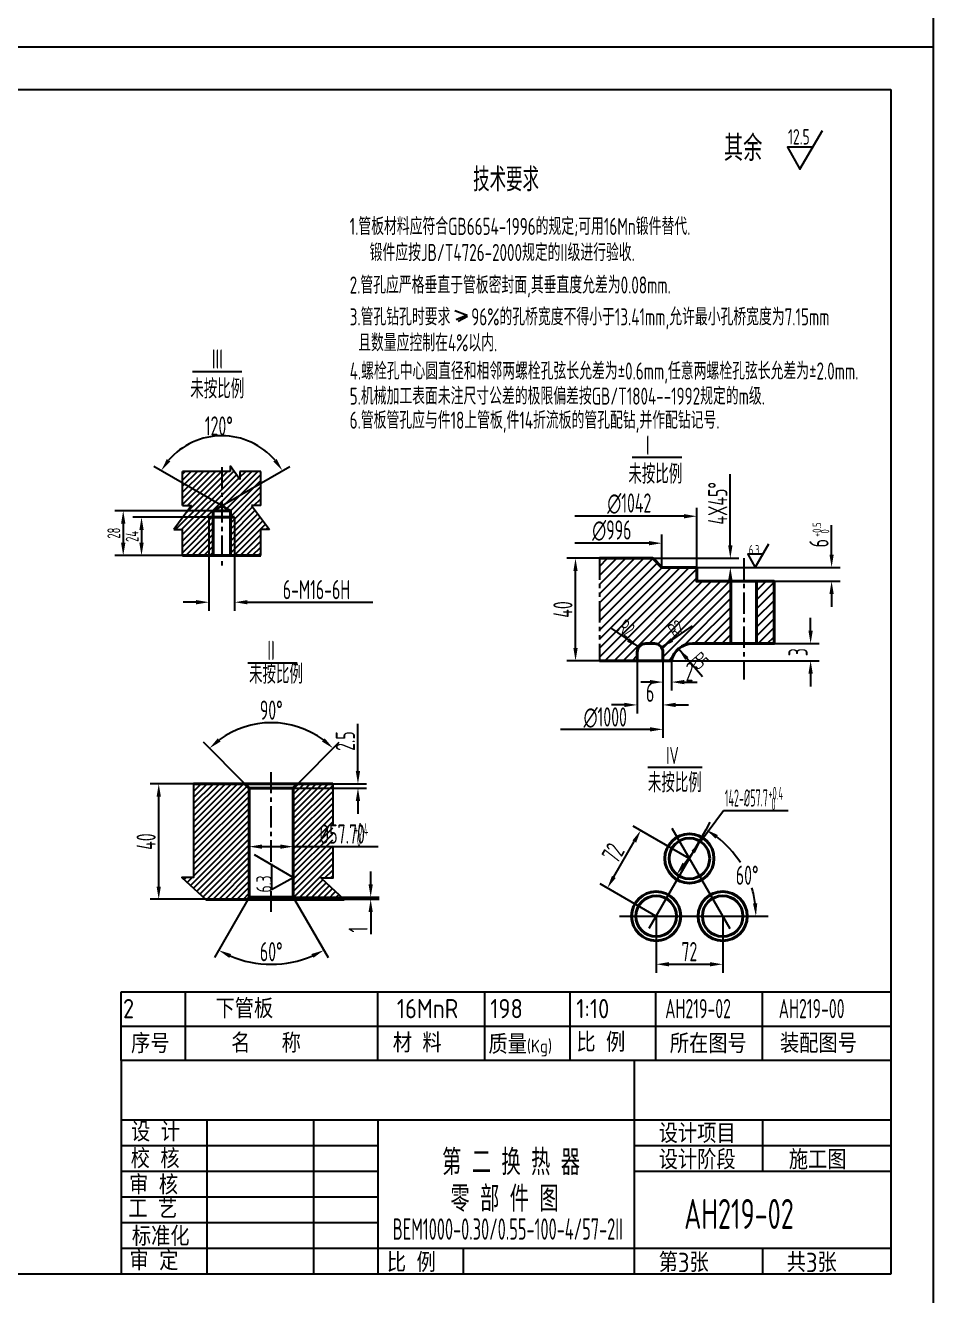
# Model space of a CAD drawing. Extents: x -857 to 594, y 0 to 1194.
# Drawn here: x -228.4 to -16, y 604.9 to 901.9 of the extents above; entities that cross this region are included whole.
import ezdxf

# ---------------------------------------------------------------- set-up
doc = ezdxf.new("R2010")
doc.units = 0
doc.header["$LTSCALE"] = 2
doc.header["$MEASUREMENT"] = 0
doc.linetypes.add('CENTERX2', pattern=[4, 2.5, -0.5, 0.5, -0.5])
doc.linetypes.add('PHANTOMX2', pattern=[5, 2.5, -0.5, 0.5, -0.5, 0.5, -0.5])
doc.layers.get('0').update_dxf_attribs({"linetype": 'CONTINUOUS'})
doc.layers.get('DEFPOINTS').update_dxf_attribs({"linetype": 'CONTINUOUS'})
for name, color, linetype in [('16CEN', 6, 'CENTERX2'), ('16CON2', 3, 'CONTINUOUS'), ('16DIM', 3, 'CONTINUOUS'), ('16TXT', 3, 'CONTINUOUS'), ('PHANTOMX2', 3, 'PHANTOMX2')]:
    doc.layers.add(name, color=color, linetype=linetype)
doc.layers.add('16CON', color=7, linetype='CONTINUOUS', lineweight=40)
doc.styles.add('HZ', font='ascii.shx', dxfattribs={"width": 0.7, "bigfont": 'hztxt2.shx'})
doc.styles.add('HZ1', font='ascii.shx', dxfattribs={"width": 0.75, "bigfont": 'hztxt2.shx'})
doc.styles.get("Standard").update_dxf_attribs({"font": 'ascii.shx', "width": 0.75})
doc.dimstyles.get("Standard").update_dxf_attribs({"dimtxt": 4.5, "dimasz": 3, "dimexe": 2, "dimexo": 0.0625, "dimgap": 0.7, "dimtad": 1, "dimdec": 4, "dimzin": 0, "dimdsep": 46, "dimtxsty": 'HZ', "dimcen": 0.09, "dimadec": 0, "dimazin": 0, "dimtfac": 1, "dimtdec": 4, "dimtofl": 0, "dimtmove": 0, "dimatfit": 3, "dimfxl": 0, "dimtolj": 1, "dimtzin": 0, "dimarcsym": 0})

# ---------------------------------------------------------------- blocks, each defined once
blk = doc.blocks.new('*D105')
at = {"layer": '16DIM', "color": 0, "lineweight": -2}
for p, q in [((-176.06, 719.9), (-176.06, 707.88)), ((-165.76, 720.98), (-165.76, 707.88)), ((-173.06, 709.88), (-168.76, 709.88)), ((-165.76, 709.88), (-145.91, 709.88))]:
    blk.add_line(p, q, dxfattribs=at)
at = {"layer": '16DIM', "color": 0}
for points in [[(-173.06, 710.38), (-173.06, 709.38), (-176.06, 709.88)], [(-168.76, 710.38), (-168.76, 709.38), (-165.76, 709.88)]]:
    blk.add_solid(points, dxfattribs=at)
at = {"layer": 'DEFPOINTS', "color": 0}
for p in [(-176.06, 719.97), (-165.76, 721.04), (-165.76, 709.88)]:
    blk.add_point(p, dxfattribs=at)
at = {"layer": '16DIM', "color": 0, "insert": (-154.34, 712.83), "char_height": 4.5, "attachment_point": 5, "style": 'HZ'}
blk.add_mtext('\\A1;%%C57.70', dxfattribs=at)
blk = doc.blocks.new('*D104')
at = {"layer": '16DIM', "color": 0, "lineweight": -2}
for p, q in [((-150.64, 727.56), (-150.64, 738.56)), ((-165.78, 723.56), (-148.64, 723.56)), ((-161.9, 724.56), (-148.64, 724.56)), ((-150.64, 720.56), (-150.64, 717.56))]:
    blk.add_line(p, q, dxfattribs=at)
at = {"layer": '16DIM', "color": 0}
for points in [[(-151.14, 727.56), (-150.14, 727.56), (-150.64, 724.56)], [(-151.14, 720.56), (-150.14, 720.56), (-150.64, 723.56)]]:
    blk.add_solid(points, dxfattribs=at)
at = {"layer": 'DEFPOINTS', "color": 0}
for p in [(-165.84, 723.56), (-161.97, 724.56), (-150.64, 724.56)]:
    blk.add_point(p, dxfattribs=at)
at = {"layer": '16DIM', "color": 0, "insert": (-153.59, 734.56), "char_height": 4.5, "attachment_point": 5, "rotation": 90, "style": 'HZ'}
blk.add_mtext('\\A1;2.5', dxfattribs=at)
blk = doc.blocks.new('*D103')
at = {"layer": '16DIM', "color": 0, "lineweight": -2}
for p, q in [((-147.66, 701.06), (-147.66, 704.06)), ((-165.7, 698.06), (-145.66, 698.06)), ((-157.42, 697.56), (-145.66, 697.56)), ((-147.66, 694.56), (-147.66, 689.41))]:
    blk.add_line(p, q, dxfattribs=at)
at = {"layer": '16DIM', "color": 0}
for points in [[(-148.16, 701.06), (-147.16, 701.06), (-147.66, 698.06)], [(-148.16, 694.56), (-147.16, 694.56), (-147.66, 697.56)]]:
    blk.add_solid(points, dxfattribs=at)
at = {"layer": 'DEFPOINTS', "color": 0}
for p in [(-165.76, 698.06), (-157.48, 697.56), (-147.66, 697.56)]:
    blk.add_point(p, dxfattribs=at)
at = {"layer": '16DIM', "color": 0, "insert": (-150.61, 690.48), "char_height": 4.5, "attachment_point": 5, "rotation": 90, "style": 'HZ'}
blk.add_mtext('\\A1;1', dxfattribs=at)
blk = doc.blocks.new('*D102')
at = {"layer": '16DIM', "color": 0, "lineweight": -2}
for p, q in [((-177.11, 724.6), (-186.79, 734.28)), ((-164.72, 724.6), (-155.04, 734.28))]:
    blk.add_line(p, q, dxfattribs=at)
blk.add_arc((-170.91, 718.41), 20.45, 53.4137, 126.5863, dxfattribs=at)
at = {"layer": '16DIM', "color": 0}
for points in [[(-182.77, 734.45), (-183.43, 735.2), (-185.37, 732.87)], [(-158.4, 735.2), (-159.05, 734.45), (-156.45, 732.87)]]:
    blk.add_solid(points, dxfattribs=at)
at = {"layer": 'DEFPOINTS', "color": 0}
for p in [(-165.62, 738.16), (-177.06, 724.56), (-176.06, 723.56), (-165.76, 723.56), (-164.76, 724.56)]:
    blk.add_point(p, dxfattribs=at)
at = {"layer": '16DIM', "color": 0, "insert": (-170.91, 741.8), "char_height": 4.5, "attachment_point": 5, "style": 'HZ'}
blk.add_mtext('\\A1;90%%D', dxfattribs=at)
blk = doc.blocks.new('*D101')
at = {"layer": '16DIM', "color": 0, "lineweight": -2}
for p, q in [((-176.38, 697.5), (-184.22, 683.93)), ((-165.44, 697.5), (-157.61, 683.93))]:
    blk.add_line(p, q, dxfattribs=at)
blk.add_arc((-170.91, 706.98), 24.61, 246.9891, 293.0109, dxfattribs=at)
at = {"layer": '16DIM', "color": 0}
for points in [[(-180.76, 683.88), (-180.31, 684.77), (-183.22, 685.66)], [(-161.52, 684.77), (-161.07, 683.88), (-158.61, 685.66)]]:
    blk.add_solid(points, dxfattribs=at)
at = {"layer": 'DEFPOINTS', "color": 0}
for p in [(-176.06, 698.06), (-165.76, 698.06), (-176.35, 697.56), (-165.48, 697.56), (-175.19, 682.74)]:
    blk.add_point(p, dxfattribs=at)
at = {"layer": '16DIM', "color": 0, "insert": (-170.91, 685.32), "char_height": 4.5, "attachment_point": 5, "style": 'HZ'}
blk.add_mtext('\\A1;60%%D', dxfattribs=at)
blk = doc.blocks.new('*D107')
at = {"layer": '16CON2', "color": 0, "lineweight": -2}
blk.add_line((-69.23, 713.84), (-68.22, 715.58), dxfattribs=at)
for start, end in [(32.4557, 52.6346), (7.3654, 16.4995)]:
    blk.add_arc((-80.9, 693.62), 23.35, start, end, dxfattribs=at)
at = {"layer": '16CON2', "color": 0}
for points in [[(-67, 711.77), (-66.45, 712.6), (-69.22, 713.85)], [(-57.24, 696.65), (-58.24, 696.58), (-57.55, 693.62)]]:
    blk.add_solid(points, dxfattribs=at)
at = {"layer": 'DEFPOINTS', "color": 0}
for p in [(-69.26, 713.78), (-63.01, 708.63), (-89.43, 693.62), (-54.69, 693.62), (-82.57, 690.73)]:
    blk.add_point(p, dxfattribs=at)
at = {"layer": '16CON2', "color": 0, "insert": (-59.6, 703.2), "char_height": 4.5, "attachment_point": 5, "style": 'HZ'}
blk.add_mtext('\\A1;60%%D', dxfattribs=at)
blk = doc.blocks.new('*D106')
at = {"layer": '16CON2', "color": 0, "lineweight": -2}
for p, q in [((-73.17, 707.13), (-86.24, 714.68)), ((-90.79, 702.8), (-86, 711.08)), ((-80.95, 693.65), (-94.02, 701.2))]:
    blk.add_line(p, q, dxfattribs=at)
at = {"layer": '16CON2', "color": 0}
for points in [[(-86.44, 711.33), (-85.57, 710.83), (-84.5, 713.68)], [(-91.22, 703.05), (-90.35, 702.55), (-92.29, 700.2)]]:
    blk.add_solid(points, dxfattribs=at)
at = {"layer": 'DEFPOINTS', "color": 0}
for p in [(-84.5, 713.68), (-73.12, 707.1), (-80.9, 693.62)]:
    blk.add_point(p, dxfattribs=at)
at = {"layer": '16CON2', "color": 0, "insert": (-90.95, 708.41), "char_height": 4.5, "attachment_point": 5, "rotation": 60, "style": 'HZ'}
blk.add_mtext('\\A1;72', dxfattribs=at)
blk = doc.blocks.new('*D108')
at = {"layer": '16CON2', "color": 0, "lineweight": -2}
for p, q in [((-80.9, 693.56), (-80.9, 680.38)), ((-65.33, 693.56), (-65.33, 680.38)), ((-77.9, 682.38), (-68.33, 682.38))]:
    blk.add_line(p, q, dxfattribs=at)
at = {"layer": '16CON2', "color": 0}
for points in [[(-77.9, 682.88), (-77.9, 681.88), (-80.9, 682.38)], [(-68.33, 682.88), (-68.33, 681.88), (-65.33, 682.38)]]:
    blk.add_solid(points, dxfattribs=at)
at = {"layer": 'DEFPOINTS', "color": 0}
for p in [(-80.9, 693.62), (-65.33, 693.62), (-65.33, 682.38)]:
    blk.add_point(p, dxfattribs=at)
at = {"layer": '16CON2', "color": 0, "insert": (-73.12, 685.33), "char_height": 4.5, "attachment_point": 5, "style": 'HZ'}
blk.add_mtext('\\A1;72', dxfattribs=at)
blk = doc.blocks.new('*D99')
at = {"layer": '16CON2', "color": 0, "lineweight": -2}
for p, q in [((-85.3, 753.29), (-85.3, 741.02)), ((-79.3, 753.29), (-79.3, 741.02)), ((-88.3, 743.02), (-91.3, 743.02)), ((-76.3, 743.02), (-73.3, 743.02))]:
    blk.add_line(p, q, dxfattribs=at)
at = {"layer": '16CON2', "color": 0}
for points in [[(-88.3, 743.52), (-88.3, 742.52), (-85.3, 743.02)], [(-76.3, 743.52), (-76.3, 742.52), (-79.3, 743.02)]]:
    blk.add_solid(points, dxfattribs=at)
at = {"layer": 'DEFPOINTS', "color": 0}
for p in [(-85.3, 753.35), (-79.3, 753.35), (-85.3, 743.02)]:
    blk.add_point(p, dxfattribs=at)
at = {"layer": '16CON2', "color": 0, "insert": (-82.3, 745.97), "char_height": 4.5, "attachment_point": 5, "style": 'HZ'}
blk.add_mtext('\\A1;6', dxfattribs=at)
blk = doc.blocks.new('*D100')
at = {"layer": '16CON2', "color": 0, "lineweight": -2}
for p, q in [((-44.76, 760.35), (-44.76, 763.35)), ((-67.35, 757.35), (-42.76, 757.35)), ((-77.23, 753.35), (-42.76, 753.35)), ((-44.76, 750.35), (-44.76, 747.35))]:
    blk.add_line(p, q, dxfattribs=at)
at = {"layer": '16CON2', "color": 0}
for points in [[(-45.26, 760.35), (-44.26, 760.35), (-44.76, 757.35)], [(-45.26, 750.35), (-44.26, 750.35), (-44.76, 753.35)]]:
    blk.add_solid(points, dxfattribs=at)
at = {"layer": 'DEFPOINTS', "color": 0}
for p in [(-67.41, 757.35), (-44.76, 757.35), (-77.3, 753.35)]:
    blk.add_point(p, dxfattribs=at)
at = {"layer": '16CON2', "color": 0, "insert": (-47.71, 755.35), "char_height": 4.5, "attachment_point": 5, "rotation": 90, "style": 'HZ'}
blk.add_mtext('\\A1;3', dxfattribs=at)
blk = doc.blocks.new('*D97')
at = {"layer": '16DIM', "color": 0, "lineweight": -2}
for p, q in [((-185.54, 786.93), (-203.26, 786.93)), ((-201.26, 783.93), (-201.26, 780.93)), ((-191.18, 777.93), (-203.26, 777.93))]:
    blk.add_line(p, q, dxfattribs=at)
at = {"layer": '16DIM', "color": 0}
for points in [[(-201.76, 783.93), (-200.76, 783.93), (-201.26, 786.93)], [(-201.76, 780.93), (-200.76, 780.93), (-201.26, 777.93)]]:
    blk.add_solid(points, dxfattribs=at)
at = {"layer": 'DEFPOINTS', "color": 0}
for p in [(-185.48, 786.93), (-201.26, 777.93), (-191.11, 777.93)]:
    blk.add_point(p, dxfattribs=at)
at = {"layer": '16DIM', "color": 0, "insert": (-203.46, 782.43), "char_height": 3, "attachment_point": 5, "rotation": 90, "style": 'HZ'}
blk.add_mtext('\\A1;24', dxfattribs=at)
blk = doc.blocks.new('*D96')
at = {"layer": '16DIM', "color": 0, "lineweight": -2}
for p, q in [((-184.54, 788.43), (-207.54, 788.43)), ((-205.54, 785.43), (-205.54, 780.93)), ((-199.69, 777.93), (-207.54, 777.93))]:
    blk.add_line(p, q, dxfattribs=at)
at = {"layer": '16DIM', "color": 0}
for points in [[(-206.04, 785.43), (-205.04, 785.43), (-205.54, 788.43)], [(-206.04, 780.93), (-205.04, 780.93), (-205.54, 777.93)]]:
    blk.add_solid(points, dxfattribs=at)
at = {"layer": 'DEFPOINTS', "color": 0}
for p in [(-184.48, 788.43), (-205.54, 777.93), (-199.63, 777.93)]:
    blk.add_point(p, dxfattribs=at)
at = {"layer": '16DIM', "color": 0, "insert": (-207.74, 783.18), "char_height": 3, "attachment_point": 5, "rotation": 90, "style": 'HZ'}
blk.add_mtext('\\A1;28', dxfattribs=at)
blk = doc.blocks.new('*D98')
at = {"layer": '16CON2', "color": 0, "lineweight": -2}
for p, q in [((-185.48, 777.87), (-185.48, 765.03)), ((-179.48, 777.87), (-179.48, 765.03)), ((-188.48, 767.03), (-191.48, 767.03)), ((-176.48, 767.03), (-147.18, 767.03))]:
    blk.add_line(p, q, dxfattribs=at)
at = {"layer": '16CON2', "color": 0}
for points in [[(-188.48, 767.53), (-188.48, 766.53), (-185.48, 767.03)], [(-176.48, 767.53), (-176.48, 766.53), (-179.48, 767.03)]]:
    blk.add_solid(points, dxfattribs=at)
at = {"layer": 'DEFPOINTS', "color": 0}
for p in [(-185.48, 777.93), (-179.48, 777.93), (-179.48, 767.03)]:
    blk.add_point(p, dxfattribs=at)
at = {"layer": '16CON2', "color": 0, "insert": (-160.33, 769.98), "char_height": 4.5, "attachment_point": 5, "style": 'HZ'}
blk.add_mtext('\\A1;6-M16-6H', dxfattribs=at)
blk = doc.blocks.new('*D183')
at = {"layer": '16CON2', "color": 0, "lineweight": -2}
for p, q in [((-184.52, 724.56), (-199.23, 724.56)), ((-197.23, 700.56), (-197.23, 721.56)), ((-186.06, 697.56), (-199.23, 697.56))]:
    blk.add_line(p, q, dxfattribs=at)
at = {"layer": '16CON2', "color": 0}
for points in [[(-197.73, 721.56), (-196.73, 721.56), (-197.23, 724.56)], [(-197.73, 700.56), (-196.73, 700.56), (-197.23, 697.56)]]:
    blk.add_solid(points, dxfattribs=at)
at = {"layer": 'DEFPOINTS', "color": 0}
for p in [(-197.23, 724.56), (-184.46, 724.56), (-186, 697.56)]:
    blk.add_point(p, dxfattribs=at)
at = {"layer": '16CON2', "color": 0, "insert": (-200.18, 711.06), "char_height": 4.5, "attachment_point": 5, "rotation": 90, "style": 'HZ'}
blk.add_mtext('\\A1;40', dxfattribs=at)
blk = doc.blocks.new('*D184')
at = {"layer": '16CON2', "color": 0, "lineweight": -2}
for p, q in [((-94.22, 777.3), (-101.75, 777.3)), ((-99.75, 756.35), (-99.75, 774.3)), ((-94.22, 753.35), (-101.75, 753.35))]:
    blk.add_line(p, q, dxfattribs=at)
at = {"layer": '16CON2', "color": 0}
for points in [[(-100.25, 774.3), (-99.25, 774.3), (-99.75, 777.3)], [(-100.25, 756.35), (-99.25, 756.35), (-99.75, 753.35)]]:
    blk.add_solid(points, dxfattribs=at)
at = {"layer": 'DEFPOINTS', "color": 0}
for p in [(-99.75, 777.3), (-94.16, 777.3), (-94.16, 753.35)]:
    blk.add_point(p, dxfattribs=at)
at = {"layer": '16CON2', "color": 0, "insert": (-102.7, 765.33), "char_height": 4.5, "attachment_point": 5, "rotation": 90, "style": 'HZ'}
blk.add_mtext('\\A1;40', dxfattribs=at)
blk = doc.blocks.new('*D242')
at = {"layer": '16CON2', "color": 0, "lineweight": -2}
for p, q in [((-63.54, 780.3), (-63.54, 797)), ((-81.63, 777.3), (-61.54, 777.3)), ((-79.45, 775.18), (-61.54, 775.18)), ((-63.54, 772.18), (-63.54, 769.18))]:
    blk.add_line(p, q, dxfattribs=at)
at = {"layer": '16CON2', "color": 0}
for points in [[(-64.04, 780.3), (-63.04, 780.3), (-63.54, 777.3)], [(-64.04, 772.18), (-63.04, 772.18), (-63.54, 775.18)]]:
    blk.add_solid(points, dxfattribs=at)
at = {"layer": 'DEFPOINTS', "color": 0}
for p in [(-81.7, 777.3), (-79.51, 775.18), (-63.54, 777.3)]:
    blk.add_point(p, dxfattribs=at)
at = {"layer": '16CON2', "color": 0, "insert": (-66.49, 790.15), "char_height": 4.5, "attachment_point": 5, "rotation": 90, "style": 'HZ'}
blk.add_mtext('\\A1;4X45%%D', dxfattribs=at)

msp = doc.modelspace()

# ---------------------------------------------------------------- hatches: boundary and pattern name
at = {"layer": '16CON2'}
h = msp.add_hatch(dxfattribs=at)
h.set_pattern_fill('ANSI31', color=256, scale=8, style=0)
h.set_pattern_definition([(45, (-114.8896, -260.4318), (-0.7071068, 0.7071068), [])])
h.paths.add_polyline_path([(-191.67947, 797.63281), (-191.67947, 789.62863), (-189.54866, 789.62863), (-193.71726, 784.00571), (-191.67947, 784.00571), (-191.67947, 777.92933), (-185.48017, 777.92933), (-185.48017, 786.92933), (-184.48017, 786.92933), (-184.48017, 788.42933), (-182.48017, 789.58403), (-182.48017, 797.63281)])
h.paths.add_polyline_path([(-179.48017, 777.92933), (-173.37149, 777.92933), (-173.37149, 784.00571), (-171.3337, 784.00571), (-175.50229, 789.62863), (-173.37149, 789.62863), (-173.37149, 797.63281), (-178.27672, 797.63281), (-178.27672, 795.75379), (-180.55962, 798.90882), (-180.55962, 797.63281), (-182.48017, 797.63281), (-182.48017, 789.58403), (-180.48017, 788.42933), (-180.48017, 786.92933), (-179.48017, 786.92933)])
h.paths.add_polyline_path([(-180.48017, 777.92933), (-179.48017, 777.92933), (-179.48017, 786.92933), (-180.48017, 786.92933)], flags=17)
h.paths.add_polyline_path([(-185.48017, 777.92933), (-184.48017, 777.92933), (-184.48017, 786.92933), (-185.48017, 786.92933)], flags=16)
h = msp.add_hatch(dxfattribs=at)
h.set_pattern_fill('ANSI31', color=256, scale=12, style=0)
h.set_pattern_definition([(45, (0, -25.6541), (-1.0606602, 1.0606602), [])])
h.paths.add_polyline_path([(-94.15889, 753.3502), (-85.29691, 753.3502), (-85.29691, 755.3502, -0.414213562), (-83.29691, 757.3502), (-81.29691, 757.3502, -0.414213562), (-79.29691, 755.3502), (-79.29691, 753.3502), (-77.29691, 753.3502, -0.356393959), (-72.39793, 757.3502), (-65.50294, 757.3502), (-63.40683, 757.3502), (-63.40683, 771.93661), (-71.38268, 771.93661), (-71.38268, 775.18009), (-79.57592, 775.18009), (-81.69724, 777.30141), (-94.15889, 777.30141)])
h.paths.add_polyline_path([(-57.40683, 757.3502), (-53.29571, 757.3502), (-53.29571, 771.93661), (-57.40683, 771.93661)])
h.paths.add_polyline_path([(-80.10632, 761.29455), (-75.31207, 764.61765), (-72.32129, 760.30282), (-77.11553, 756.97973)], flags=24)
h.paths.add_polyline_path([(-88.78204, 764.71751), (-83.9878, 761.39441), (-86.97858, 757.07959), (-91.77283, 760.40269)], flags=24)
h = msp.add_hatch(dxfattribs=at)
h.set_pattern_fill('ANSI31', color=256, scale=8, style=0)
h.set_pattern_definition([(45, (-74.6812, -107.5341), (-0.7071068, 0.7071068), [])])
h.paths.add_polyline_path([(-176.0638, 723.55636), (-177.0638, 724.55636), (-189.07157, 724.55636), (-189.07157, 702.63863), (-191.79524, 702.63863), (-186.25526, 697.55636), (-176.35247, 697.55636), (-176.0638, 698.05636)])
h.paths.add_polyline_path([(-156.53889, 724.55636), (-164.7638, 724.55636), (-165.7638, 723.55636), (-165.7638, 698.05636), (-165.47512, 697.55636), (-153.88765, 697.55636), (-159.26256, 702.48719), (-156.53889, 702.48719)])
h.paths.add_polyline_path([(-163.1888, 716.20974), (-150.0088, 716.20974), (-150.0088, 709.45974), (-163.1888, 709.45974)], flags=9)

# ---------------------------------------------------------------- linework, layer by layer
for p, q in [((-411.49588, 886.90469), (-25.99588, 886.90469)), ((-25.99588, 886.90469), (-25.99588, 609.90469)), ((-25.99588, 609.90469), (-411.49588, 609.90469))]:
    msp.add_line(p, q)
at = {"color": 3, "linetype": 'ByBlock'}
for p, q in [((-74.38268, 787.13379), (-99.93683, 787.13379)), ((-71.38268, 773.62085), (-71.38268, 789.13379)), ((-39.85476, 778.18009), (-39.85476, 785.08009)), ((-79.57592, 775.24259), (-79.57592, 782.83123)), ((-82.57592, 780.83123), (-99.93683, 780.83123)), ((-71.32018, 775.18009), (-37.85476, 775.18009)), ((-53.23321, 771.93661), (-37.85476, 771.93661)), ((-39.85476, 768.93661), (-39.85476, 765.93661)), ((-79.29691, 742.72855), (-79.29691, 735.30417)), ((-82.29691, 737.30417), (-103.28806, 737.30417))]:
    msp.add_line(p, q, dxfattribs=at)
for points in [[(-74.38268, 787.63379), (-74.38268, 786.63379), (-71.38268, 787.13379)], [(-82.57592, 781.33123), (-82.57592, 780.33123), (-79.57592, 780.83123)], [(-40.35476, 778.18009), (-39.35476, 778.18009), (-39.85476, 775.18009)], [(-40.35476, 768.93661), (-39.35476, 768.93661), (-39.85476, 771.93661)], [(-82.29691, 737.80417), (-82.29691, 736.80417), (-79.29691, 737.30417)]]:
    msp.add_solid(points, dxfattribs=at)
at = {"layer": '16CEN'}
for p, q in [((-182.48017, 798.64662), (-182.48017, 775.24803)), ((-60.40683, 777.3424), (-60.40683, 748.9234)), ((-170.9138, 706.35559), (-170.9138, 727.32213)), ((-170.9138, 694.62577), (-170.9138, 699.44536))]:
    msp.add_line(p, q, dxfattribs=at)
at = {"layer": '16CON'}
for p, q in [((-184.48017, 788.42933), (-184.48017, 786.92933)), ((-180.48017, 788.42933), (-184.48017, 788.42933)), ((-180.48017, 788.42933), (-180.48017, 786.92933)), ((-179.48017, 786.92933), (-185.48017, 786.92933)), ((-184.48017, 786.92933), (-184.48017, 777.92933)), ((-180.48017, 786.92933), (-180.48017, 777.92933)), ((-182.48017, 777.92933), (-191.67947, 777.92933)), ((-173.37149, 777.92933), (-182.48017, 777.92933)), ((-63.40683, 771.93661), (-63.40683, 757.3502)), ((-57.40683, 771.93661), (-57.40683, 757.3502)), ((-81.29691, 757.3502), (-83.29691, 757.3502)), ((-65.50294, 757.3502), (-72.39793, 757.3502)), ((-77.29691, 753.3502), (-94.15889, 753.3502)), ((-189.07157, 724.55636), (-170.9138, 724.55636)), ((-176.0638, 723.55636), (-176.0638, 698.05636)), ((-176.0638, 723.55636), (-170.9138, 723.55636)), ((-156.53889, 724.55636), (-170.9138, 724.55636)), ((-165.7638, 723.55636), (-170.9138, 723.55636)), ((-165.7638, 723.55636), (-165.7638, 698.05636)), ((-176.0638, 698.05636), (-176.35247, 697.55636)), ((-176.0638, 698.05636), (-170.9138, 698.05636)), ((-165.7638, 698.05636), (-170.9138, 698.05636)), ((-165.7638, 698.05636), (-165.47512, 697.55636)), ((-186.25526, 697.55636), (-170.9138, 697.55636)), ((-153.88765, 697.55636), (-170.9138, 697.55636))]:
    msp.add_line(p, q, dxfattribs=at)
for points in [[(-182.48017, 789.58403), (-184.48017, 788.42933)], [(-180.48017, 788.42933), (-182.48017, 789.58403)], [(-65.50294, 757.3502), (-53.29571, 757.3502), (-53.29571, 771.93661), (-71.38268, 771.93661), (-71.38268, 775.18009), (-79.57592, 775.18009), (-81.69724, 777.30141), (-94.15889, 777.30141)], [(-85.29691, 753.3502), (-85.29691, 755.3502)], [(-79.29691, 753.3502), (-79.29691, 755.3502)], [(-176.0638, 723.55636), (-177.0638, 724.55636)], [(-165.7638, 723.55636), (-164.7638, 724.55636)]]:
    msp.add_lwpolyline(points, dxfattribs=at)
for centre, radius in [((-73.1155, 707.10346), 5.75), ((-73.1155, 707.10346), 4.75), ((-80.89879, 693.62241), 5.75), ((-80.89879, 693.62241), 4.75), ((-65.33222, 693.62241), 5.75), ((-65.33222, 693.62241), 4.75)]:
    msp.add_circle(centre, radius, dxfattribs=at)
for centre, radius, start, end in [((-83.29691, 755.3502), 2, 90, 180), ((-81.29691, 755.3502), 2, 0, 90), ((-72.39793, 752.3502), 5, 90, 168.463041)]:
    msp.add_arc(centre, radius, start, end, dxfattribs=at)
at = {"layer": '16CON2'}
for p, q in [((-15.99588, 599.90469), (-15.99588, 1193.90469)), ((-436.49588, 896.90469), (-15.99588, 896.90469)), ((-128.0153, 835.24084), (-125.06629, 834.15786)), ((-125.06629, 834.15786), (-127.68763, 833.02451)), ((-125.04109, 833.83045), (-127.23394, 832.64673)), ((-189.37334, 820.94771), (-177.82628, 820.94771)), ((-86.46522, 800.95023), (-74.91817, 800.95023)), ((-180.55962, 797.63281), (-191.67947, 797.63281)), ((-191.67947, 789.62863), (-191.67947, 797.63281)), ((-173.37149, 797.63281), (-178.27672, 797.63281)), ((-173.37149, 789.62863), (-173.37149, 797.63281)), ((-189.54866, 789.62863), (-193.71726, 784.00571)), ((-191.67947, 789.62863), (-189.54866, 789.62863)), ((-175.50229, 789.62863), (-171.3337, 784.00571)), ((-173.37149, 789.62863), (-175.50229, 789.62863)), ((-185.48017, 786.92933), (-185.48017, 777.92933)), ((-179.48017, 786.92933), (-179.48017, 777.92933)), ((-193.71726, 784.00571), (-191.67947, 784.00571)), ((-191.67947, 777.92933), (-191.67947, 784.00571)), ((-173.37149, 777.92933), (-173.37149, 784.00571)), ((-171.3337, 784.00571), (-173.37149, 784.00571)), ((-176.39413, 752.83391), (-164.84708, 752.83391)), ((-82.86453, 728.45799), (-70.16533, 728.45799)), ((-69.25851, 713.78398), (-82.56977, 690.72819)), ((-77.20347, 714.18403), (-63.66124, 690.72819)), ((-89.43249, 693.62241), (-54.69317, 693.62241))]:
    msp.add_line(p, q, dxfattribs=at)
at = {"layer": '16CON2', "color": 3, "linetype": 'ByBlock'}
for p, q in [((-79.29691, 753.2877), (-79.29691, 746.35737)), ((-77.29691, 753.2877), (-77.29691, 746.35737)), ((-82.29691, 748.35737), (-84.43809, 748.35737)), ((-74.29691, 748.35737), (-71.29691, 748.35737))]:
    msp.add_line(p, q, dxfattribs=at)
for p in [(-79.29691, 753.3502), (-79.29691, 748.35737)]:
    msp.add_point(p, dxfattribs=at)
for points in [[(-82.29691, 748.85737), (-82.29691, 747.85737), (-79.29691, 748.35737)], [(-74.29691, 748.85737), (-74.29691, 747.85737), (-77.29691, 748.35737)]]:
    msp.add_solid(points, dxfattribs=at)
at = {"layer": '16DIM', "color": 3, "linetype": 'ByBlock'}
for p, q in [((-182.53429, 789.61528), (-198.39183, 798.77063)), ((-182.42604, 789.61528), (-166.56851, 798.77063)), ((-91.53896, 761.06312), (-84.94065, 756.48955)), ((-72.44891, 761.48313), (-79.65317, 756.48955)), ((-70.01843, 749.62446), (-75.68613, 756.11687)), ((-160.23275, 724.55636), (-157.53909, 724.55636)), ((-70.47878, 711.05995), (-65.16388, 718.32257)), ((-74.31747, 705.81452), (-72.25049, 708.63898))]:
    msp.add_line(p, q, dxfattribs=at)
at = {"layer": '16DIM', "color": 3}
msp.add_line((-65.16388, 718.32257), (-49.99428, 718.32257), dxfattribs=at)
at = {"layer": '16DIM', "color": 3, "linetype": 'ByBlock'}
msp.add_arc((-182.48017, 789.58403), 16.3732, 40.5128295, 139.4871705, dxfattribs=at)
for p in [(-160.29525, 724.55636), (-159.53909, 724.55636)]:
    msp.add_point(p, dxfattribs=at)
for points in [[(-194.51978, 799.93175), (-195.33636, 800.50898), (-196.65978, 797.77063)], [(-169.62398, 800.50898), (-170.44056, 799.93175), (-168.30056, 797.77063)], [(-87.12143, 758.60951), (-87.6911, 757.78764), (-84.94065, 756.48955)], [(-77.47239, 758.60951), (-76.90272, 757.78764), (-79.65317, 756.48955)], [(-73.33655, 754.18569), (-74.08988, 753.52805), (-75.68613, 756.11687)], [(-72.65398, 708.93427), (-71.84699, 708.3437), (-70.47878, 711.05995)], [(-74.72097, 706.10981), (-73.91398, 705.51924), (-76.08917, 703.39356)]]:
    msp.add_solid(points, dxfattribs=at)
at = {"layer": '16TXT'}
for p, q in [((-205.99588, 675.90469), (-25.99588, 675.90469)), ((-205.99588, 659.90469), (-205.99588, 675.90469)), ((-190.99588, 659.90469), (-190.99588, 675.90469)), ((-145.99588, 659.90469), (-145.99588, 675.90469)), ((-120.99588, 659.90469), (-120.99588, 675.90469)), ((-100.99588, 659.90469), (-100.99588, 675.90469)), ((-80.99588, 659.90469), (-80.99588, 675.90469)), ((-55.99588, 659.90469), (-55.99588, 675.90469)), ((-205.99588, 667.90469), (-25.99588, 667.90469)), ((-25.99588, 659.90469), (-205.99588, 659.90469)), ((-205.99588, 659.90469), (-205.99588, 609.90469)), ((-85.99588, 659.90469), (-85.99588, 609.90469)), ((-25.99588, 645.90469), (-205.99588, 645.90469)), ((-185.99588, 645.90469), (-185.99588, 609.90469)), ((-160.99588, 645.90469), (-160.99588, 609.90469)), ((-145.99588, 645.90469), (-145.99588, 609.90469)), ((-55.99588, 645.90469), (-55.99588, 633.90469)), ((-145.99588, 639.90469), (-205.99588, 639.90469)), ((-25.99588, 639.90469), (-85.99588, 639.90469)), ((-145.99588, 633.90469), (-205.99588, 633.90469)), ((-25.99588, 633.90469), (-85.99588, 633.90469)), ((-145.99588, 627.90469), (-205.99588, 627.90469)), ((-145.99588, 621.90469), (-205.99588, 621.90469)), ((-25.99588, 615.90469), (-205.99588, 615.90469)), ((-125.99588, 615.90469), (-125.99588, 609.90469)), ((-55.99588, 615.90469), (-55.99588, 609.90469))]:
    msp.add_line(p, q, dxfattribs=at)
at = {"layer": '16TXT', "color": 3}
for points in [[(-44.12032, 873.41173), (-50.14329, 873.41173), (-47.2903, 868.28189), (-42.01658, 877.32631)], [(-55.80601, 778.28133), (-59.4472, 778.28133), (-57.72243, 775.18009), (-54.5342, 780.64789)], [(-170.88549, 705.85885), (-170.88549, 699.83588), (-165.75565, 702.68887), (-174.80007, 707.96259)]]:
    msp.add_lwpolyline(points, dxfattribs=at)
at = {"layer": '16TXT'}
for points in [[(-189.07157, 724.74777), (-189.07157, 702.63863), (-191.79524, 702.63863), (-186.25526, 697.55636)], [(-156.53889, 724.59634), (-156.53889, 715.03488)], [(-156.53889, 709.74124), (-156.53889, 702.48719), (-159.26256, 702.48719), (-153.88765, 697.55636)]]:
    msp.add_lwpolyline(points, dxfattribs=at)
at = {"layer": 'DEFPOINTS', "color": 0, "linetype": 'ByBlock'}
for p in [(-176.8802, 804.96981), (-184.48017, 788.42933), (-182.48017, 789.58403), (-182.48017, 789.58403), (-180.48017, 788.42933), (-79.57592, 775.18009), (-71.38268, 775.18009), (-71.38268, 773.55835), (-53.29571, 771.93661), (-84.94065, 756.48955), (-79.65317, 756.48955), (-75.68613, 756.11687), (-77.29691, 753.3502), (-72.39793, 752.3502), (-79.29691, 741.01846), (-177.0638, 724.55636), (-176.0638, 723.55636), (-176.0638, 723.55636), (-70.47878, 711.05995), (-70.31031, 710.93666), (-75.9207, 703.27027), (-176.0638, 698.05636), (-176.0638, 698.05636), (-181.35478, 697.55636), (-176.35247, 697.55636)]:
    msp.add_point(p, dxfattribs=at)
at = {"layer": 'DEFPOINTS', "color": 3, "linetype": 'ByBlock'}
msp.add_point((-39.85476, 775.18009), dxfattribs=at)
at = {"layer": 'PHANTOMX2'}
for p, q in [((-180.55962, 798.90882), (-180.55962, 797.63281)), ((-178.27672, 795.75379), (-180.55962, 798.90882)), ((-178.27672, 797.63281), (-178.27672, 795.75379)), ((-94.15889, 777.30141), (-94.15889, 753.3502))]:
    msp.add_line(p, q, dxfattribs=at)

# ---------------------------------------------------------------- texts
at = {"color": 3, "linetype": 'ByBlock', "char_height": 4.5, "attachment_point": 5, "style": 'HZ'}
for s, insert in [('\\A1;∅1042', (-87.15975, 790.08379)), ('\\A1;∅996', (-91.25637, 783.78123)), ('\\A1;∅1000', (-92.79249, 740.05721))]:
    msp.add_mtext(s, dxfattribs=dict(at, insert=insert))
at = {"color": 3, "linetype": 'ByBlock', "insert": (-42.80476, 779.97881), "char_height": 4.5, "attachment_point": 5, "rotation": 90, "style": 'HZ'}
msp.add_mtext('\\A1; 6', dxfattribs=at)
at = {"layer": '16CON2'}
for s, height, style, width, p in [('III', 4.5, 'HZ', 0.7, (-184.81129, 821.6554)), ('未按比例', 4.5, 'HZ', 0.7, (-189.84555, 814.66936)), ('I', 4.5, 'HZ', 0.7, (-83.28102, 801.50538)), ('未按比例', 4.5, 'HZ', 0.7, (-87.39085, 794.7424)), ('II', 4.5, 'HZ', 0.7, (-171.83208, 753.5416)), ('未按比例', 4.5, 'HZ', 0.7, (-176.10886, 747.9721)), ('IV', 4, 'HZ', 0.7, (-78.53169, 729.19556)), ('未按比例', 4.5, 'HZ', 0.7, (-82.81687, 722.57841)), ('第 二 换 热 器', 6, 'HZ1', 0.75, (-130.95896, 633.07515)), ('零 部 件 图', 6, 'HZ1', 0.75, (-129.02053, 624.54668)), ('AH219-02', 7, 'HZ1', 0.75, (-74.336, 620.49881))]:
    msp.add_text(s, height=height, dxfattribs=dict(at, style=style, width=width)).set_placement(p)
at = {"layer": '16CON2', "style": 'HZ'}
for s, height, rotation, width, p in [('+0.5', 2, 90, 0.7, (-42.30906, 782.29056)), ('0', 2, 90, 0.7, (-40.40299, 783.10123)), ('BEM1000-0.30/0.55-100-4/57-2II', 5, 0.0082005, 0.65, (-142.51793, 617.95915))]:
    msp.add_text(s, height=height, rotation=rotation, dxfattribs=dict(at, width=width)).set_placement(p)
at = {"layer": '16CON2', "color": 3, "linetype": 'ByBlock', "insert": (-73.09151, 750.71893), "char_height": 4.5, "attachment_point": 5, "style": 'HZ'}
msp.add_mtext('\\A1;2', dxfattribs=at)
at = {"layer": '16DIM', "color": 3, "style": 'HZ', "width": 0.7}
msp.add_text('120°', height=4.5, dxfattribs=at).set_placement((-186.44712, 805.98988))
at = {"layer": '16DIM', "width": 0.5}
for s, height, p in [('142-%%C57.7', 4, (-64.81683, 719.25352)), ('+0.4', 3, (-54.60073, 720.855)), ('0', 3, (-53.90702, 718.39303)), ('+0.4', 3, (-151.56394, 712.41796)), ('0', 3, (-150.87023, 709.95599))]:
    msp.add_text(s, height=height, dxfattribs=at).set_placement(p)
at = {"layer": '16DIM', "color": 3, "linetype": 'ByBlock', "char_height": 3.5, "attachment_point": 5, "style": 'HZ'}
for s, insert, rotation in [('\\A1;R2', (-87.88031, 760.89855), 325.272525), ('\\A1;R2', (-76.2138, 760.79869), 34.727475), ('\\A1;R5', (-70.69193, 753.33953), 311.120105)]:
    msp.add_mtext(s, dxfattribs=dict(at, insert=insert, rotation=rotation))
at = {"layer": '16TXT', "color": 3, "style": 'HZ'}
for s, height, width, p in [('其余', 6, 0.75, (-65.04221, 870.20558)), ('  12.5', 3.6, 0.75, (-52.97428, 874.05448)), ('技术要求', 5.5, 0.7, (-123.70343, 863.11247)), ('1.管板材料应符合GB6654-1996的规定;可用16Mn锻件替代.', 4, 0.75, (-152.56922, 852.91061)), ('锻件应按JB/T4726-2000规定的II级进行验收.', 4, 0.75, (-147.89358, 846.80257)), ('2.管孔应严格垂直于管板密封面,其垂直度允差为0.08mm.', 4, 0.75, (-152.56922, 839.20166)), ('3.管孔钻孔时要求   96%的孔桥宽度不得小于13.41mm,允许最小孔桥宽度为7.15mm ', 4, 0.75, (-152.56922, 831.75966)), (' 且数量应控制在4%以内.', 4, 0.75, (-152.21237, 825.69789)), ('4.螺栓孔中心圆直径和相邻两螺栓孔弦长允差为%%P0.6mm,任意两螺栓孔弦长允差为%%P2.0mm.', 4, 0.75, (-152.56922, 819.09348)), ('5.机械加工表面未注尺寸公差的极限偏差按GB/T1804--1992规定的m级.', 4, 0.75, (-152.56922, 813.22118)), ('6.管板管孔应与件18上管板,件14折流板的管孔配钻,并作配钻记号.', 4, 0.75, (-152.56922, 807.59757)), ('6.3', 2.176379, 0.75, (-59.20371, 778.21423))]:
    msp.add_text(s, height=height, dxfattribs=dict(at, width=width)).set_placement(p)
at = {"layer": '16TXT', "color": 3, "style": 'HZ', "width": 0.75}
msp.add_text('6.3', height=3.6, rotation=90, dxfattribs=at).set_placement((-170.80683, 699.17083))
at = {"layer": '16TXT', "style": 'HZ'}
for s, height, p in [('2', 4.5, (-205.5994, 669.75761)), ('下管板', 4.5, (-183.96305, 669.75761)), ('16MnR', 4.5, (-141.54725, 669.75761)), ('198', 4.5, (-119.69667, 669.75761)), ('1:10', 4.5, (-99.55988, 669.75761)), ('序号', 4.5, (-203.70426, 661.59219)), ('名   称', 4.5, (-180.30183, 661.69741)), ('材 料', 4.5, (-142.49996, 661.75372)), ('质量', 4.5, (-120.11892, 661.39745)), ('比 例', 4.5, (-99.54329, 661.88051)), ('所在图号', 4.5, (-77.69676, 661.58804)), ('装配图号', 4.5, (-51.92276, 661.64273)), ('(Kg)', 3, (-111.13248, 661.73675)), ('设 计', 4.5, (-203.70426, 640.93838)), ('设计项目', 4.5, (-80.2984, 640.57047)), ('校 核', 4.5, (-203.79505, 634.67838)), ('设计阶段', 4.5, (-80.2984, 634.43857)), ('施工图', 4.5, (-49.86054, 634.43857)), ('审 核', 4.5, (-204.15824, 628.53925)), ('工 艺', 4.5, (-204.33983, 622.97489)), ('标准化', 4.5, (-203.52267, 616.53344)), ('审 定', 4.5, (-204.06744, 610.81778)), ('比 例', 4.5, (-143.87427, 610.40154)), ('第3张', 4.5, (-80.2984, 610.40154)), ('共3张', 4.5, (-50.35147, 610.40154))]:
    msp.add_text(s, height=height, dxfattribs=at).set_placement(p)
at = {"layer": '16TXT', "style": 'HZ', "width": 0.7}
for s, p in [('AH219-02', (-78.78041, 669.75761)), ('AH219-00', (-52.21697, 669.75761))]:
    msp.add_text(s, height=4.5, dxfattribs=at).set_placement(p)

# ---------------------------------------------------------------- dimensions: what is measured, and where the dimension line sits
at = {"layer": '16CON2'}
for base, p1, p2, text, picture, middle in [((-63.54455, 777.30141), (-79.51373, 775.18009), (-81.69724, 777.30141), '4X45%%D', '*D242', (-66.49455, 790.15141)), ((-99.74741, 777.30141), (-94.15889, 753.3502), (-94.15889, 777.30141), '40', '*D184', (-102.69741, 765.32581)), ((-44.75556, 757.3502), (-77.29691, 753.3502), (-67.41472, 757.3502), '3', '*D100', (-47.70556, 755.3502)), ((-197.2284, 724.55636), (-186.00108, 697.55636), (-184.45692, 724.55636), '40', '*D183', (-200.1784, 711.05636))]:
    dim = msp.add_linear_dim(base=base, p1=p1, p2=p2, angle=90, text=text, dimstyle='Standard', dxfattribs=at)
    dim.commit()
    dim.dimension.update_dxf_attribs({"geometry": picture, "text_midpoint": middle})
for base, p1, p2, text, picture, middle in [((-179.48017, 767.03143), (-185.48017, 777.92933), (-179.48017, 777.92933), '6-M16-6H', '*D98', (-160.33017, 769.98143)), ((-85.29691, 743.01846), (-79.29691, 753.3502), (-85.29691, 753.3502), '6', '*D99', (-82.29691, 745.96846))]:
    dim = msp.add_linear_dim(base=base, p1=p1, p2=p2, text=text, dimstyle='Standard', override={"dimtxt": 4.5, "dimasz": 3, "dimexe": 2, "dimgap": 0.7, "dimtad": 1, "dimtih": 0, "dimtoh": 0, "dimtxsty": 'HZ'}, dxfattribs=at)
    dim.commit()
    dim.dimension.update_dxf_attribs({"geometry": picture, "text_midpoint": middle})
for p2, distance, picture, middle in [((-73.1155, 707.10346), 13.1497, '*D106', (-90.9499, 708.41279)), ((-65.33222, 693.62241), -11.24245, '*D108', (-73.1155, 685.32997))]:
    dim = msp.add_aligned_dim(p1=(-80.89879, 693.62241), p2=p2, distance=distance, text='72', dimstyle='Standard', dxfattribs=at)
    dim.commit()
    dim.dimension.update_dxf_attribs({"geometry": picture, "text_midpoint": middle})
dim = msp.add_angular_dim_2l(base=(-63.00911, 708.63364), line1=((-69.25851, 713.78398), (-82.56977, 690.72819)), line2=((-89.43249, 693.62241), (-54.69317, 693.62241)), text='60%%D', dimstyle='Standard', override={"dimtih": 1, "dimtoh": 1, "dimadec": 4}, dxfattribs=at)
dim.commit()
dim.dimension.update_dxf_attribs({"geometry": '*D107', "text_midpoint": (-59.60199, 703.2049), "dimtype": 162})
at = {"layer": '16DIM'}
for base, p1, p2, angle, text, override, picture, middle in [((-205.54237, 777.92933), (-184.48017, 788.42933), (-199.62879, 777.92933), 270, '28', {"dimtxt": 3, "dimasz": 3, "dimexe": 2, "dimgap": 0.7, "dimtad": 1, "dimtih": 0, "dimtoh": 0, "dimtxsty": 'HZ'}, '*D96', (-207.74237, 783.17933)), ((-201.25998, 777.92933), (-185.48017, 786.92933), (-191.11377, 777.92933), 270, '24', {"dimtxt": 3, "dimasz": 3, "dimexe": 2, "dimgap": 0.7, "dimtad": 1, "dimtih": 0, "dimtoh": 0, "dimtxsty": 'HZ'}, '*D97', (-203.45998, 782.42933)), ((-150.64368, 724.55636), (-165.84476, 723.55636), (-161.9654, 724.55636), 90, '2.5', {"dimtxt": 4.5, "dimasz": 3, "dimexe": 2, "dimgap": 0.7, "dimtad": 1, "dimtih": 0, "dimtoh": 0, "dimtxsty": 'HZ'}, '*D104', (-153.59368, 734.55636)), ((-147.66317, 697.55636), (-165.7638, 698.05636), (-157.47805, 697.55636), 90, '1', {"dimtxt": 4.5, "dimasz": 3, "dimexe": 2, "dimgap": 0.7, "dimtad": 1, "dimtih": 0, "dimtoh": 0, "dimtxsty": 'HZ'}, '*D103', (-150.61317, 690.48136))]:
    dim = msp.add_linear_dim(base=base, p1=p1, p2=p2, angle=angle, text=text, dimstyle='Standard', override=override, dxfattribs=at)
    dim.commit()
    dim.dimension.update_dxf_attribs({"geometry": picture, "text_midpoint": middle})
for base, line1, line2, text, picture, middle in [((-165.62151, 738.15746), ((-165.7638, 723.55636), (-164.7638, 724.55636)), ((-176.0638, 723.55636), (-177.0638, 724.55636)), '90%%D', '*D102', (-170.9138, 741.8042)), ((-175.18709, 682.74138), ((-165.7638, 698.05636), (-165.47512, 697.55636)), ((-176.0638, 698.05636), (-176.35247, 697.55636)), '60%%D', '*D101', (-170.9138, 685.31751))]:
    dim = msp.add_angular_dim_2l(base=base, line1=line1, line2=line2, text=text, dimstyle='Standard', override={"dimadec": 4}, dxfattribs=at)
    dim.commit()
    dim.dimension.update_dxf_attribs({"geometry": picture, "text_midpoint": middle})
dim = msp.add_linear_dim(base=(-165.7638, 709.88474), p1=(-176.0638, 719.96691), p2=(-165.7638, 721.04468), text='%%C57.70', dimstyle='Standard', override={"dimtxt": 4.5, "dimasz": 3, "dimexe": 2, "dimgap": 0.7, "dimtad": 1, "dimtih": 0, "dimtoh": 0, "dimtxsty": 'HZ'}, dxfattribs=at)
dim.commit()
dim.dimension.update_dxf_attribs({"geometry": '*D105', "text_midpoint": (-154.3388, 712.83474)})

doc.saveas('drawing.dxf')
